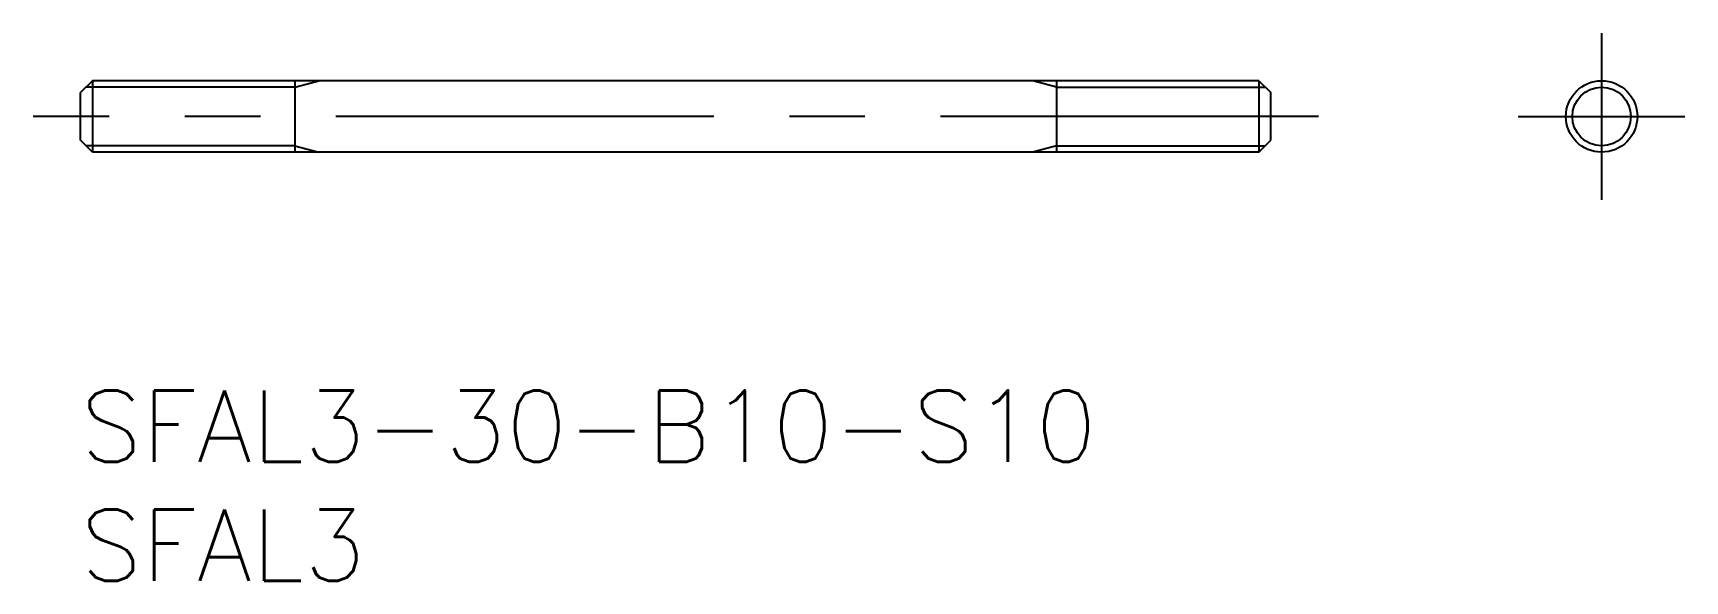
# Model space of a CAD drawing. Extents: x -2 to 67.4, y -8 to 15.
import ezdxf

# ---------------------------------------------------------------- set-up
doc = ezdxf.new("R2010")
doc.units = 0
doc.header["$LTSCALE"] = 0.5
doc.linetypes.add('CENTER', pattern=[50.8, 31.75, -6.35, 6.35, -6.35])
for name, color, linetype in [('MSM_CENTER', 1, 'CENTER'), ('MSM_CONTINUOUS', 7, 'CONTINUOUS'), ('MSM_NARROW', 5, 'CONTINUOUS'), ('MSM_PART_NUMBER', 7, 'CONTINUOUS')]:
    doc.layers.add(name, color=color, linetype=linetype)
doc.styles.get("Standard").update_dxf_attribs({"font": 'txt.shx', "height": 1, "bigfont": 'bigfont.shx'})

# ---------------------------------------------------------------- blocks, each defined once
blk = doc.blocks.new('*U4')
at = {"layer": 'MSM_PART_NUMBER'}
blk.add_text('SFAL3-30-B10-S10', height=3, dxfattribs=at).set_placement((0, -3))
blk = doc.blocks.new('*U5')
at = {"layer": 'MSM_PART_NUMBER'}
blk.add_text('SFAL3', height=3, dxfattribs=at).set_placement((0, -8))

msp = doc.modelspace()

# ---------------------------------------------------------------- linework, layer by layer
at = {"layer": 'MSM_CENTER'}
for p, q in [((63.9, 15), (63.9, 8)), ((52, 11.5), (-2, 11.5)), ((60.4, 11.5), (67.4, 11.5))]:
    msp.add_line(p, q, dxfattribs=at)
at = {"layer": 'MSM_CONTINUOUS'}
for p, q in [((0.5, 13), (0, 12.5)), ((0, 10.5), (0, 12.5)), ((49.5, 13), (0.5, 13)), ((0.5, 13), (0.5, 10)), ((9, 13), (9, 10)), ((41, 13), (41, 10)), ((49.5, 13), (50, 12.5)), ((49.5, 13), (49.5, 10)), ((50, 10.5), (50, 12.5)), ((0.5, 10), (0, 10.5)), ((49.5, 10), (50, 10.5)), ((49.5, 10), (0.5, 10))]:
    msp.add_line(p, q, dxfattribs=at)
msp.add_circle((63.9, 11.5), 1.5, dxfattribs=at)
at = {"layer": 'MSM_NARROW'}
for p, q in [((9, 12.73), (0.23, 12.73)), ((9, 12.73), (10, 13)), ((41, 12.73), (40, 13)), ((41, 12.73), (49.77, 12.73)), ((9, 10.27), (0.23, 10.27)), ((9, 10.27), (10, 10)), ((41, 10.27), (40, 10)), ((41, 10.27), (49.77, 10.27))]:
    msp.add_line(p, q, dxfattribs=at)
msp.add_circle((63.9, 11.5), 1.23, dxfattribs=at)

# ---------------------------------------------------------------- block references
at = {"layer": 'MSM_CONTINUOUS'}
for name in ['*U4', '*U5']:
    msp.add_blockref(name, (0, 0), dxfattribs=at)

doc.saveas('drawing.dxf')
